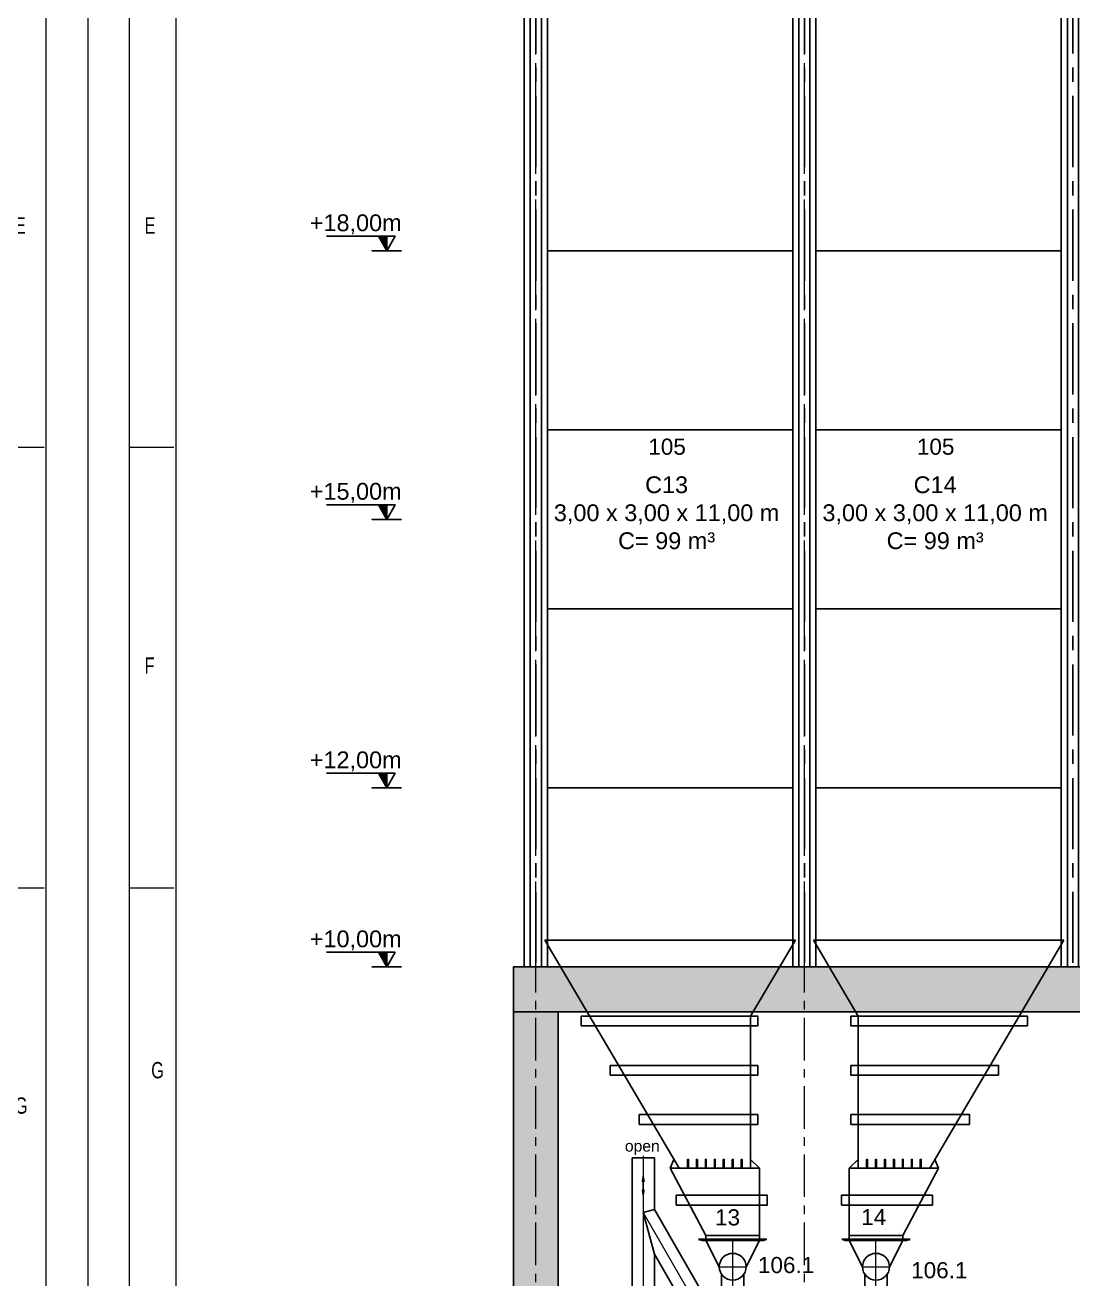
# Model space of a CAD drawing. Header units: millimetres. Extents: x 3220 to 226993, y 817 to 176024.
# Drawn here: x 143603 to 155308, y 142458 to 156466 of the extents above; entities that cross this region are included whole.
import ezdxf

# ---------------------------------------------------------------- set-up
doc = ezdxf.new("R2010")
doc.units = ezdxf.units.MM
doc.linetypes.add('AXES', pattern=[50.8, 31.75, -6.35, 6.35, -6.35])
doc.layers.add('Axe', color=1, linetype='AXES', lineweight=9)
doc.layers.add('DESSIN', color=7, linetype='Continuous', lineweight=25)
doc.layers.add('Repère', color=76, linetype='Continuous')
doc.styles.add('ARIAL_BOLD', font='arial.ttf')
doc.styles.add('SLDTEXTSTYLE0', font='TXT', dxfattribs={"width": 0.75})
doc.styles.get("Standard").update_dxf_attribs({"font": 'arial.ttf'})

# ---------------------------------------------------------------- blocks, each defined once
blk = doc.blocks.new('cell 2.5x2.5x10.2')
at = {"layer": 'Axe', "lineweight": -3, "ltscale": 25}
for p, q in [((0, 1000), (0, -10000)), ((3000, 1000), (3000, -10000))]:
    blk.add_line(p, q, dxfattribs=at)
at = {"layer": 'DESSIN', "color": 4}
for p, q in [((3130, 1000), (-130, 1000)), ((-130, -10000), (-130, 1000)), ((-130, 988), (-130, -10000)), ((-62, -10000), (-62, 1000)), ((-62, 988), (-62, -10000)), ((62, -10000), (62, 1000)), ((62, 988), (62, -10000)), ((130, -10000), (130, 1000)), ((130, 988), (130, -10000)), ((2870, -10000), (2870, 1000)), ((2870, 988), (2870, -10000)), ((2938, -10000), (2938, 1000)), ((2938, 988), (2938, -10000)), ((3062, -10000), (3062, 1000)), ((3062, 988), (3062, -10000)), ((3130, -10000), (3130, 1000)), ((3130, 988), (3130, -10000)), ((130, -2000), (2870, -2000)), ((130, -4000), (2870, -4000)), ((130, -6000), (2870, -6000)), ((130, -8000), (2870, -8000)), ((3130, -10000), (-130, -10000)), ((2910, -10000), (90, -10000))]:
    blk.add_line(p, q, dxfattribs=at)
at = {"layer": 'DESSIN'}
for p, q in [((2959, -3960), (2959, -3960)), ((2959, -4040), (2959, -4040)), ((2959, -8040), (2959, -8040))]:
    blk.add_line(p, q, dxfattribs=at)
blk = doc.blocks.new('section 1-2')
h = blk.add_hatch()
h.set_pattern_fill('AR-CONC', color=256, scale=3)
h.set_pattern_definition([(50, (0, 2000), (546.554, -47.817), [57.15, -628.65]), (355, (0, 2000), (-105.73, 573.17), [45.72, -502.922]), (100.4514, (45.55, 1996), (440.824, 525.353), [48.57, -534.271]), (46.1842, (0, 2152.4), (813.237, -126.127), [85.725, -942.975]), (96.6356, (67.8, 2141.9), (712.212, 742.278), [72.855, -801.407]), (351.184, (0, 2152.4), (712.212, 742.278), [68.58, -754.38]), (21, (76.2, 2114.3), (454.843, -306.7956), [57.15, -628.65]), (326, (76.2, 2114.3), (185.406, 552.564), [45.72, -502.92]), (71.4514, (114.1, 2088.73), (640.249, 245.768), [48.57, -534.27]), (37.5, (0, 2000), (9.2658, 253.6651), [0, -496.824, 0, -510.54, 0, -504.825]), (7.5, (0, 2000), (200.459, 300.5417), [0, -291.084, 0, -485.394, 0, -192.405]), (327.5, (-169.93, 2000), (406.7718, -17.1862), [0, -190.5, 0, -594.36, 0, -788.67]), (317.5, (-246.13, 2000), (444.3875, 76.2795), [0, -247.65, 0, -394.716, 0, -560.07])])
h.paths.add_polyline_path([(0, 9500), (-250, 9500), (-250, 5000), (0, 5000)])
h.paths.add_polyline_path([(250, 9500), (0, 9500), (0, 5000), (250, 5000)])
h.paths.add_polyline_path([(0, 10000), (-250, 10000), (-250, 9500), (0, 9500)])
h.paths.add_polyline_path([(3000, 10000), (0, 10000), (0, 9500), (250, 9500), (3000, 9500)])
h.paths.add_polyline_path([(6000, 10000), (3000, 10000), (3000, 9500), (6000, 9500)])
h.paths.add_polyline_path([(9000, 10000), (6000, 10000), (6000, 9500), (9000, 9500)])
h.paths.add_polyline_path([(12000, 10000), (9000, 10000), (9000, 9500), (12000, 9500)])
h.paths.add_polyline_path([(15000, 10000), (12000, 10000), (12000, 9500), (15000, 9500)])
h.paths.add_polyline_path([(24000, 10000), (15000, 10000), (15000, 9500), (15250, 9500), (17750, 9500), (24000, 9500)])
h.paths.add_polyline_path([(24000, 9500), (23750, 9500), (23750, 5000), (24000, 5000)])
h.paths.add_polyline_path([(24250, 9500), (24000, 9500), (24000, 5000), (24250, 5000)])
h.paths.add_polyline_path([(24250, 10000), (24000, 10000), (24000, 9500), (24250, 9500)])
blk.add_line((250, 9500), (-250, 9500))
for points in [[(-250, 5000), (-250, 10000), (24250, 10000), (24250, 4000)], [(250, 5000), (250, 9500), (23750, 9500), (23750, 5000)]]:
    blk.add_lwpolyline(points)
at = {"layer": 'Axe', "ltscale": 15}
for p, q in [((0, -4000), (0, 33324)), ((3000, -4000), (3000, 33324))]:
    blk.add_line(p, q, dxfattribs=at)
for p in [(0, 20000), (3000, 20000)]:
    blk.add_blockref('cell 2.5x2.5x10.2', p)
blk = doc.blocks.new('cone w1')
at = {"color": 1}
for p, q in [((-4612, -370), (-4612, -420)), ((-1612, -370), (-1612, -420))]:
    blk.add_line(p, q, dxfattribs=at)
at = {"color": 4}
for p, q in [((-4012, -1220), (-4512, -370)), ((-4512, -370), (-1713, -370)), ((-3212, -2920), (-1713, -370)), ((-4012, -2920), (-4012, -1220)), ((-4112, -2920), (-4012, -2820)), ((-4112, -3670), (-4112, -2920)), ((-4112, -2920), (-3112, -2920)), ((-3112, -2920), (-3512, -3670)), ((-3112, -2920), (-3153, -2820)), ((-4112, -3710), (-4112, -3670)), ((-4112, -3670), (-3512, -3670)), ((-3512, -3670), (-3512, -3710))]:
    blk.add_line(p, q, dxfattribs=at)
for points in [[(-2120, -1330), (-4092, -1330), (-4092, -1220), (-2120, -1220)], [(-2443, -1880), (-4092, -1880), (-4092, -1770), (-2443, -1770)], [(-2767, -2430), (-4092, -2430), (-4092, -2320), (-2767, -2320)], [(-3917, -2920), (-3907, -2920), (-3907, -2820), (-3917, -2820)], [(-3817, -2920), (-3807, -2920), (-3807, -2820), (-3817, -2820)], [(-3717, -2920), (-3707, -2920), (-3707, -2820), (-3717, -2820)], [(-3617, -2920), (-3607, -2920), (-3607, -2820), (-3617, -2820)], [(-3517, -2920), (-3507, -2920), (-3507, -2820), (-3517, -2820)], [(-3417, -2920), (-3407, -2920), (-3407, -2820), (-3417, -2820)], [(-3317, -2920), (-3307, -2920), (-3307, -2820), (-3317, -2820)], [(-3182, -3330), (-4197, -3330), (-4197, -3220), (-3182, -3220)], [(-4187, -3720), (-3437, -3720), (-3437, -3710), (-4187, -3710)]]:
    blk.add_lwpolyline(points, close=True, dxfattribs=at)
blk = doc.blocks.new('Vis 4 L')
for p, q in [((-350, 0), (350, 0)), ((350, 0), (350, -5)), ((-350, -5), (350, -5)), ((-300, -5), (-150, -300, 0)), ((150, -300, 0), (300, -5)), ((-125, -383, 0), (-125, -525)), ((125, -383, 0), (125, -525)), ((-125, -525), (125, -525))]:
    blk.add_line(p, q)
at = {"color": 4}
blk.add_line((-350, 0), (-350, -5), dxfattribs=at)
blk.add_circle((0, -300, 0), 150)
at = {"layer": 'Axe', "ltscale": 30}
for p, q in [((0, -525), (0, 0)), ((-150, -300, 0), (150, -300, 0))]:
    blk.add_line(p, q, dxfattribs=at)
blk = doc.blocks.new('niveau')
h = blk.add_hatch(color=1)
h.dxf.hatch_style = 1
h.paths.add_polyline_path([(0, 164), (-93, 164), (0, 0)])
at = {"color": 1}
blk.add_line((0, 164), (0, 0), dxfattribs=at)
blk.add_lwpolyline([(-674, 164), (-93, 164), (0, 0), (93, 164), (-93, 164), (0, 0), (-165, 0), (165, 0)], dxfattribs=at)
blk = doc.blocks.new('A1 E1-200')
at = {"color": 1, "linetype": 'Continuous', "lineweight": 18}
for p, q in [((-164800, 0), (-164800, 116400)), ((0, 0), (0, 116400)), ((-162844, 1960), (-162844, 114440))]:
    blk.add_line(p, q, dxfattribs=at)
at = {"linetype": 'Continuous', "lineweight": 18}
for p, q in [((-163879, 931), (-163879, 115487)), ((-937, 931), (-937, 115487))]:
    blk.add_line(p, q, dxfattribs=at)
at = {"color": 1, "linetype": 'Continuous', "lineweight": 15}
blk.add_line((0, 0), (0, 114440), dxfattribs=at)
at = {"color": 5, "linetype": 'Continuous', "lineweight": 15}
for p, q in [((-162892, 68010), (-163872, 68010)), ((-979, 68010), (-1959, 68010)), ((-163872, 58212), (-162892, 58212)), ((-1959, 58212), (-979, 58212))]:
    blk.add_line(p, q, dxfattribs=at)
at = {"color": 5, "linetype": 'Continuous', "lineweight": 15, "char_height": 363, "attachment_point": 1, "style": 'SLDTEXTSTYLE0'}
for s, insert in [('E', (-163545, 73138)), ('E', (-1632, 73138)), ('F', (-163545, 63340)), ('G', (-163397, 54330)), ('G', (-1632, 53542))]:
    blk.add_mtext(s, dxfattribs=dict(at, insert=insert))
blk = doc.blocks.new('106.3')
at = {"color": 173}
for p, q in [((-1925, 2111), (-1925, 1551)), ((-1675, 2111), (-1925, 2111)), ((-1675, 2111), (-1675, 1535)), ((-1800, 1844), (-1800, 1757)), ((-1925, 1551), (-1925, 931)), ((-1800, 1501), (-1675, 1535)), ((-1675, 1035), (-1800, 1501)), ((-1675, 1535), (-789, 0)), ((-1675, 1035), (-1078, 0)), ((-1675, 1035), (-1675, -69)), ((-1925, 931), (-1925, -69)), ((-1244, 288), (-1027, 413)), ((-1219, 244), (-1002, 369)), ((-789, 0), (-1110, 307)), ((-1110, 307), (-1078, 0)), ((-1800, 59), (-1800, -28)), ((-1078, 0), (-868, 136)), ((-1925, -69), (-1925, -1297)), ((-1675, -69), (-1675, -1297)), ((-1250, 0), (1250, 0)), ((-1250, -50), (-1250, 0)), ((-1250, -50), (1250, -50)), ((1250, -50), (1250, 0)), ((-1675, -1297), (-1925, -1297)), ((-1658, -1359), (-1875, -1484)), ((-1658, -1359), (-954, -2427)), ((-1875, -1484), (-1074, -2700)), ((-1171, -2553), (-954, -2427)), ((-1063, -2489), (-1074, -2700)), ((-774, -2700), (-1063, -2489)), ((-954, -2427), (-774, -2700)), ((-1102, -2658), (-1171, -2553)), ((-774, -2700), (-1074, -2700))]:
    blk.add_line(p, q, dxfattribs=at)
for radius in [375, 125]:
    blk.add_arc((-1550, -1297), radius, 180, 210, dxfattribs=at)
for points in [[(-1781, 1844), (-1819, 1844), (-1800, 1957)], [(-1781, 1757), (-1819, 1757), (-1800, 1644)], [(-1781, 59), (-1819, 59), (-1800, 172)], [(-1781, -28), (-1819, -28), (-1800, -141)]]:
    blk.add_solid(points, dxfattribs=at)
at = {"layer": 'Axe', "ltscale": 5000}
for p, q in [((-1800, 2135), (-1800, 1551)), ((-1800, 1551), (-1800, 931)), ((-1800, 1501), (-933, 0)), ((-1800, 931), (-1800, -69)), ((0, -543), (0, 535)), ((0, -543), (0, 535)), ((-1800, -69), (-1800, -1297)), ((-1767, -1422), (-833, -2839))]:
    blk.add_line(p, q, dxfattribs=at)
blk.add_arc((-1550, -1297), 250, 180, 210, dxfattribs=at)
at = {"color": 173, "insert": (-1810, 2226), "char_height": 125, "attachment_point": 5, "style": 'ARIAL_BOLD'}
blk.add_mtext('open', dxfattribs=at)

msp = doc.modelspace()

# ---------------------------------------------------------------- block references
at = {"xscale": 0.5017310599597968, "yscale": 0.5017310599597968, "zscale": 0.5017310599597968}
for p in [(144308.2, 117622.2), (226993.4, 117622.2)]:
    msp.add_blockref('A1 E1-200', p, dxfattribs=at)
for name, p in [('section 1-2', (149308.2, 135943.7)), ('niveau', (147643.5, 153943.7)), ('niveau', (147643.5, 150943.7)), ('niveau', (147643.5, 147943.7)), ('cone w1', (156920.5, 146613.7)), ('niveau', (147643.5, 145943.7)), ('106.3', (152308.2, 141698.7)), ('Vis 4 L', (151508.2, 142893.7)), ('Vis 4 L', (153108.2, 142893.7))]:
    msp.add_blockref(name, p)
at = {"xscale": -1}
msp.add_blockref('cone w1', (147696, 146613.7), dxfattribs=at)

# ---------------------------------------------------------------- texts
at = {"color": 6, "char_height": 187.5, "attachment_point": 5, "style": 'ARIAL_BOLD'}
for s, insert in [('{\\C1;+18,00m}', (147296.5, 154239.7)), ('{\\C1;+15,00m}', (147296.5, 151239.7)), ('{\\C1;+12,00m}', (147296.5, 148239.7)), ('{\\C1;+10,00m}', (147296.5, 146239.7))]:
    msp.add_mtext(s, dxfattribs=dict(at, insert=insert))
at = {"color": 30, "char_height": 187.5, "width": 3156.781, "attachment_point": 5, "style": 'ARIAL_BOLD'}
for s, insert in [('C13\\P3,00 x 3,00 x 11,00 m\\PC= 99 m³', (150769.4, 151016.4)), ('C14\\P3,00 x 3,00 x 11,00 m\\PC= 99 m³', (153769.4, 151016.4))]:
    msp.add_mtext(s, dxfattribs=dict(at, insert=insert))
at = {"layer": 'Repère', "char_height": 180, "attachment_point": 1}
for s, insert in [('105', (150564.9, 151845.6)), ('105', (153564.9, 151845.6)), ('13', (151310.3, 143235.7)), ('14', (152942.7, 143239.6)), ('106.1', (151789.8, 142703.4)), ('106.1', (153501, 142645.5))]:
    msp.add_mtext_dynamic_manual_height_columns(s, width=631.382, gutter_width=12.5, heights=[0], dxfattribs=dict(at, insert=insert))

doc.saveas('drawing.dxf')
